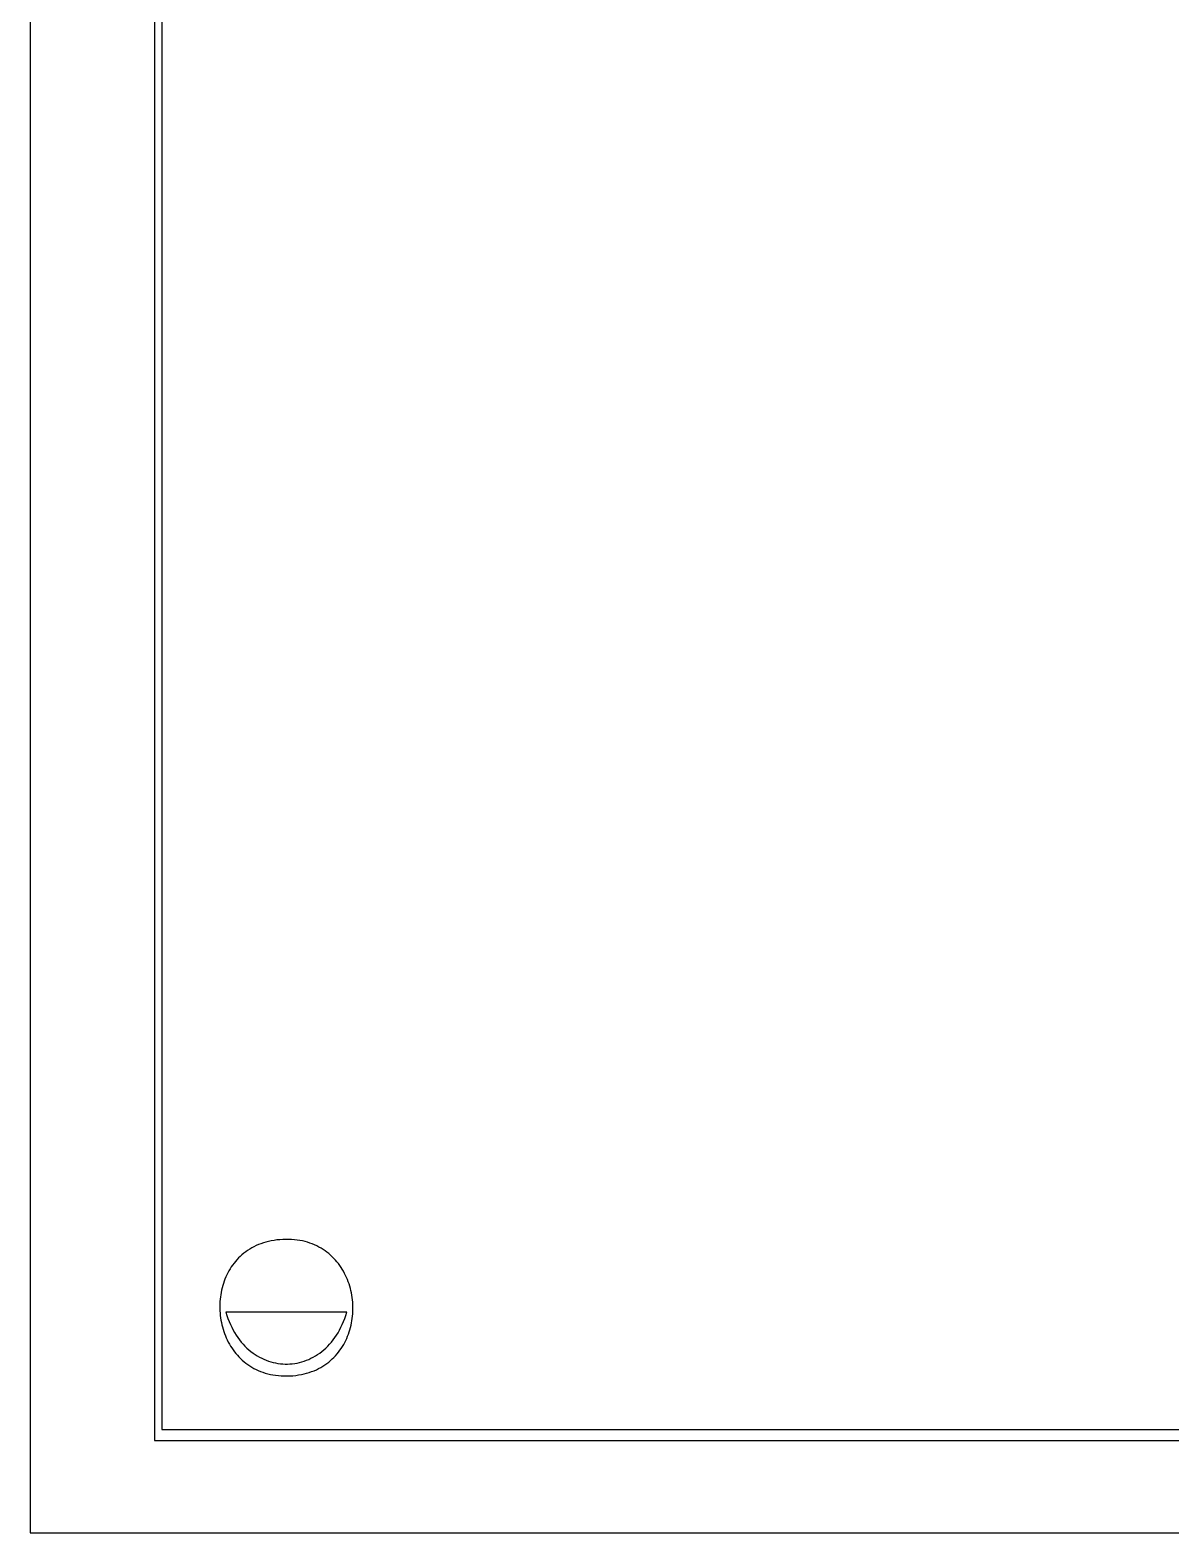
# Model space of a CAD drawing. Header units: metres. Extents: x 0 to 1224, y 0 to 792.
# Drawn here: x 0 to 320.5, y 0 to 422 of the extents above; entities that cross this region are included whole.
import ezdxf

# ---------------------------------------------------------------- set-up
doc = ezdxf.new("R2010")
doc.units = ezdxf.units.M

msp = doc.modelspace()

# ---------------------------------------------------------------- linework, layer by layer
for points in [[(0, 792), (0, 0), (1224, 0), (1224, 792), (0, 792)], [(35, 748), (35, 26), (1171, 26), (1171, 748), (35, 748)], [(37, 746), (37, 29), (1169, 29), (1169, 746), (37, 746)], [(71, 82.402), (70.1602, 82.3468), (69.3413, 82.2637), (68.5433, 82.1531), (67.7661, 82.0157), (67.0097, 81.8523), (66.2741, 81.6636), (65.5592, 81.4501), (64.8649, 81.2126), (64.1913, 80.9517), (63.5383, 80.6682), (62.9059, 80.3626), (62.294, 80.0357), (61.7026, 79.6882), (61.1316, 79.3206), (60.5811, 78.9338), (60.0509, 78.5283), (59.5411, 78.1048), (59.0516, 77.6641), (58.5824, 77.2068), (58.1333, 76.7335), (57.7045, 76.245), (57.2958, 75.7418), (56.9073, 75.2248), (56.5388, 74.6945), (56.1903, 74.1517), (55.8619, 73.597), (55.5534, 73.0311), (55.2649, 72.4546), (54.9962, 71.8683), (54.7474, 71.2727), (54.5184, 70.6687), (54.3092, 70.0568), (54.1198, 69.4378), (53.95, 68.8123), (53.7999, 68.181), (53.6694, 67.5445), (53.5585, 66.9036), (53.4672, 66.2588), (53.3954, 65.611), (53.343, 64.9607), (53.3101, 64.3087), (53.2966, 63.6555), (53.3025, 63.002), (53.3277, 62.3487), (53.3722, 61.6964), (53.4359, 61.0456), (53.5189, 60.3972), (53.621, 59.7517), (53.7422, 59.1098), (53.8826, 58.4722), (54.042, 57.8397), (54.2205, 57.2127), (54.4179, 56.5922), (54.6343, 55.9786), (54.8697, 55.3727), (55.1238, 54.7752), (55.3969, 54.1867), (55.6887, 53.6079), (55.9993, 53.0395), (56.3286, 52.4821), (56.6766, 51.9365), (57.0433, 51.4033), (57.4285, 50.8831), (57.8324, 50.3767), (58.2548, 49.8848), (58.6957, 49.4079), (59.155, 48.9469), (59.6328, 48.5023), (60.129, 48.0748), (60.6435, 47.6651), (61.1763, 47.2739), (61.7274, 46.9019), (62.2968, 46.5497), (62.8843, 46.2179), (63.49, 45.9074), (64.1138, 45.6187), (64.7558, 45.3526), (65.4157, 45.1097), (66.0937, 44.8906), (66.7897, 44.6961), (67.5036, 44.5268), (68.2354, 44.3834), (68.985, 44.2666), (69.7525, 44.177), (70.5378, 44.1154), (71.3408, 44.0824), (72.1615, 44.0786), (73, 44.1049), (73.8351, 44.1604), (74.6496, 44.244), (75.4436, 44.355), (76.2171, 44.4927), (76.9701, 44.6564), (77.7026, 44.8455), (78.4147, 45.0593), (79.1064, 45.297), (79.7777, 45.5581), (80.4287, 45.8419), (81.0594, 46.1476), (81.6698, 46.4747), (82.26, 46.8224), (82.8299, 47.19), (83.3797, 47.5769), (83.9093, 47.9825), (84.4187, 48.406), (84.9081, 48.8467), (85.3774, 49.3041), (85.8266, 49.7773), (86.2559, 50.2658), (86.6652, 50.7689), (87.0545, 51.2859), (87.4239, 51.8161), (87.7734, 52.3588), (88.103, 52.9134), (88.4128, 53.4792), (88.7029, 54.0555), (88.9731, 54.6417), (89.2236, 55.2371), (89.4544, 55.8409), (89.6655, 56.4526), (89.857, 57.0715), (90.0288, 57.6968), (90.1811, 58.3279), (90.3138, 58.9642), (90.427, 59.6049), (90.5206, 60.2494), (90.5948, 60.897), (90.6496, 61.5471), (90.6849, 62.1989), (90.7008, 62.8518), (90.6974, 63.5051), (90.6747, 64.1582), (90.6327, 64.8103), (90.5714, 65.4608), (90.4909, 66.109), (90.3912, 66.7543), (90.2723, 67.3959), (90.1343, 68.0333), (89.9772, 68.6656), (89.801, 69.2923), (89.6057, 69.9127), (89.3914, 70.5261), (89.1581, 71.1317), (88.9058, 71.7291), (88.6347, 72.3174), (88.3446, 72.896), (88.0356, 73.4643), (87.7078, 74.0215), (87.3612, 74.567), (86.9958, 75.1001), (86.6116, 75.6201), (86.2087, 76.1264), (85.7872, 76.6183), (85.3469, 77.095), (84.888, 77.5561), (84.4106, 78.0006), (83.9145, 78.4281), (83.3999, 78.8378), (82.8668, 79.229), (82.3152, 79.6011), (81.7451, 79.9533), (81.1566, 80.2851), (80.5498, 80.5957), (79.9245, 80.8845), (79.2809, 81.1508), (78.619, 81.394), (77.9389, 81.6132), (77.2405, 81.808), (76.5239, 81.9775), (75.789, 82.1211), (75.0361, 82.2382), (74.265, 82.3281), (73.4758, 82.3901), (72.6685, 82.4235), (71.8432, 82.4277), (71, 82.402)], [(55, 62), (55.2828, 61.09), (55.5904, 60.2093), (55.9221, 59.3579), (56.277, 58.5358), (56.6543, 57.743), (57.0532, 56.9795), (57.4728, 56.2453), (57.9124, 55.5404), (58.3712, 54.8648), (58.8482, 54.2186), (59.3428, 53.6017), (59.8541, 53.014), (60.3812, 52.4557), (60.9234, 51.9268), (61.4799, 51.4271), (62.0498, 50.9568), (62.6324, 50.5159), (63.2267, 50.1042), (63.8321, 49.722), (64.4476, 49.369), (65.0725, 49.0454), (65.706, 48.7512), (66.3472, 48.4863), (66.9953, 48.2508), (67.6496, 48.0447), (68.3091, 47.8679), (68.9732, 47.7205), (69.6409, 47.6024), (70.3115, 47.5137), (70.9841, 47.4544), (71.6579, 47.4245), (72.3322, 47.424), (73.0061, 47.4529), (73.6787, 47.5111), (74.3494, 47.5988), (75.0172, 47.7158), (75.6813, 47.8622), (76.341, 48.0381), (76.9954, 48.2434), (77.6437, 48.478), (78.285, 48.7421), (78.9187, 49.0356), (79.5438, 49.3585), (80.1596, 49.7109), (80.7652, 50.0926), (81.3599, 50.5038), (81.9427, 50.9444), (82.5129, 51.4145), (83.0697, 51.914), (83.6123, 52.443), (84.1398, 53.0013), (84.6515, 53.5892), (85.1465, 54.2065), (85.624, 54.8532), (86.0831, 55.5294), (86.5232, 56.2351), (86.9433, 56.9702), (87.3427, 57.7348), (87.7206, 58.5289), (88.076, 59.3524), (88.4083, 60.2055), (88.7165, 61.088), (89, 62), (55, 62)]]:
    msp.add_lwpolyline(points)

doc.saveas('drawing.dxf')
